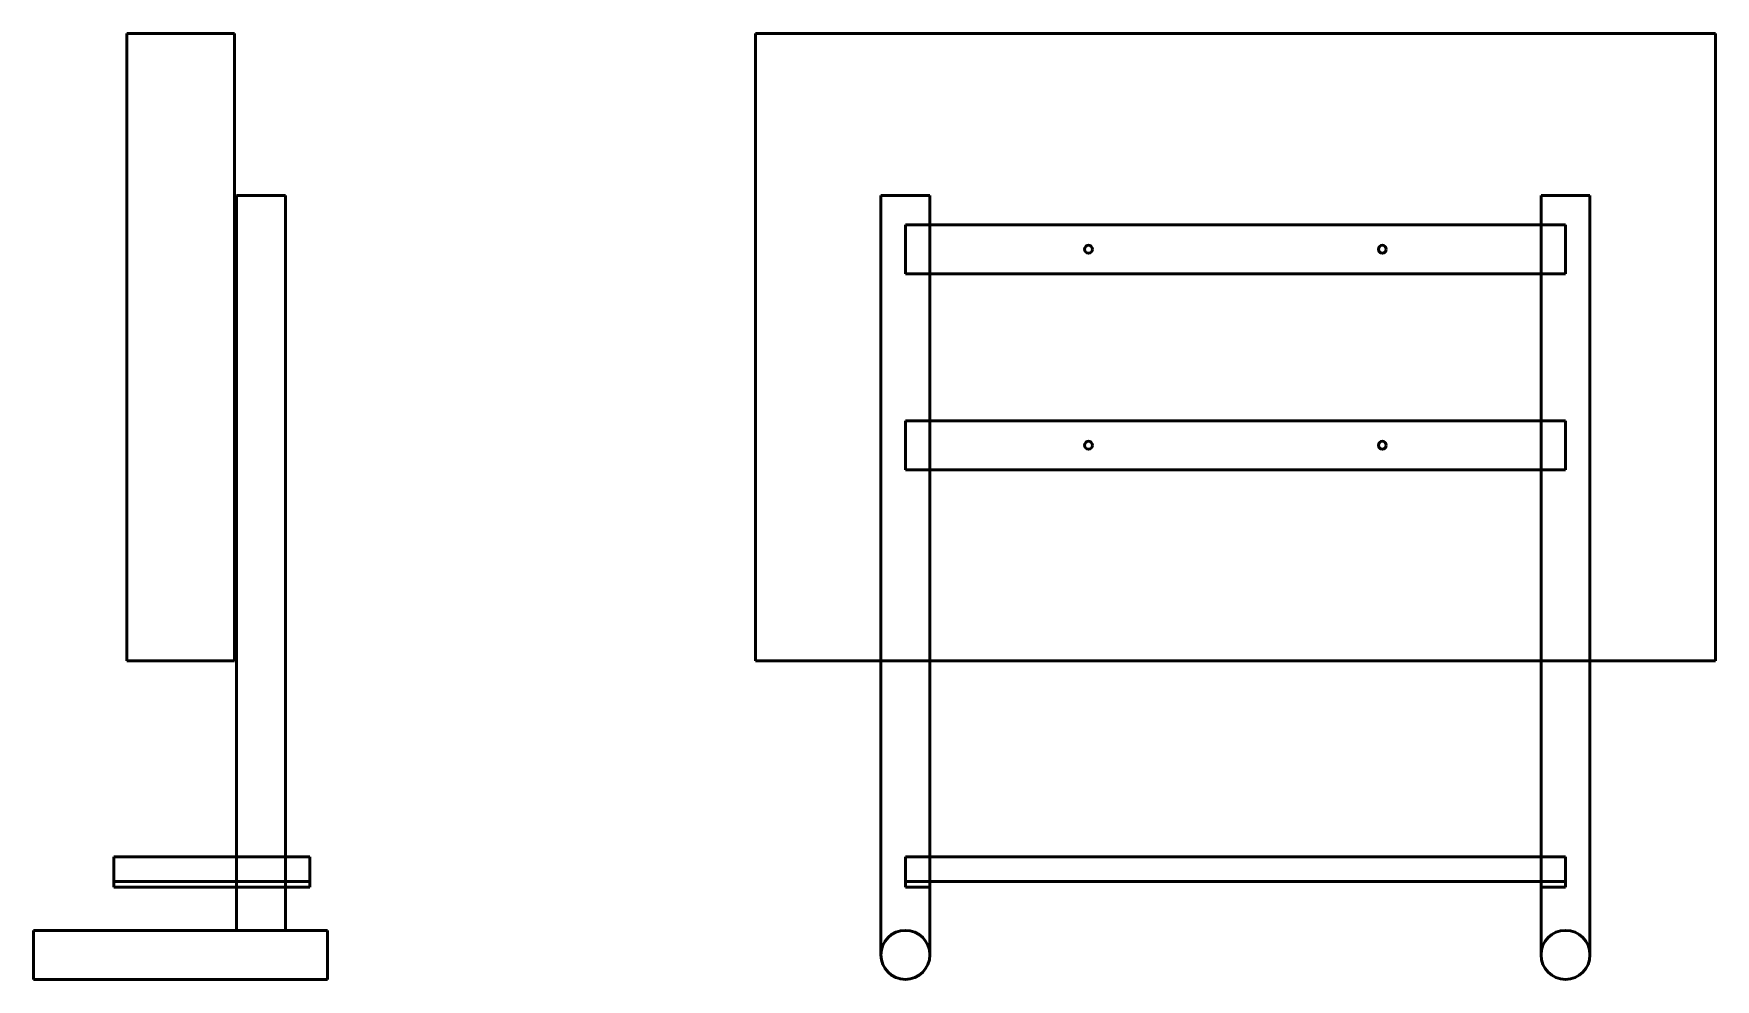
# Model space of a CAD drawing. Header units: millimetres. Extents: x -640 to 1077, y 125 to 1090.
import ezdxf

# ---------------------------------------------------------------- set-up
doc = ezdxf.new("R2010")
doc.units = ezdxf.units.MM
for name, color, linetype, lineweight in [('MainFrame', 7, 'CONTINUOUS', 50), ('Shelf', 7, 'CONTINUOUS', 50), ('TvFixings', 7, 'CONTINUOUS', 50)]:
    doc.layers.add(name, color=color, linetype=linetype, lineweight=lineweight)

msp = doc.modelspace()

# ---------------------------------------------------------------- linework, layer by layer
at = {"layer": 'MainFrame'}
for p, q in [((-435, 1090), (-545, 1090)), ((-545, 1090), (-545, 450)), ((-435, 450), (-435, 1090)), ((97, 1090), (1077, 1090)), ((97, 450), (97, 1090)), ((1077, 1090), (1077, 450)), ((-433, 175), (-433, 925)), ((-433, 925), (-383, 925)), ((-383, 925), (-383, 175)), ((-435, 845), (-435, 895)), ((-435, 895), (-433, 895)), ((-433, 895), (-433, 845)), ((-433, 845), (-435, 845)), ((-435, 645), (-435, 695)), ((-435, 695), (-433, 695)), ((-433, 695), (-433, 645)), ((-433, 645), (-435, 645)), ((-545, 450), (-435, 450)), ((1077, 450), (97, 450)), ((-558, 225), (-558, 250)), ((-558, 250), (-358, 250)), ((-358, 250), (-358, 225)), ((-558, 219), (-558, 225)), ((-558, 225), (-384, 225)), ((-384, 225), (-358, 225)), ((-358, 225), (-358, 219)), ((-358, 219), (-558, 219)), ((-340, 175), (-640, 175)), ((-640, 175), (-640, 125)), ((-340, 125), (-340, 175)), ((-640, 125), (-340, 125))]:
    msp.add_line(p, q, dxfattribs=at)
at = {"layer": 'Shelf'}
for p, q in [((250, 250), (250, 225)), ((924, 250), (250, 250)), ((250, 250), (250, 225)), ((924, 225), (924, 250)), ((250, 225), (924, 225))]:
    msp.add_line(p, q, dxfattribs=at)
at = {"layer": 'TvFixings'}
for p, q in [((275, 925), (225, 925)), ((225, 925), (225, 575)), ((275, 575), (275, 925)), ((949, 925), (899, 925)), ((899, 925), (899, 575)), ((949, 575), (949, 925)), ((250, 895), (250, 845)), ((250, 895), (275, 895)), ((275, 895), (899, 895)), ((924, 895), (899, 895)), ((924, 895), (924, 845)), ((250, 845), (275, 845)), ((899, 845), (275, 845)), ((924, 845), (899, 845)), ((949, 745), (949, 770)), ((250, 695), (250, 645)), ((250, 695), (275, 695)), ((275, 695), (899, 695)), ((924, 695), (899, 695)), ((924, 695), (924, 645)), ((899, 670), (899, 645)), ((250, 645), (275, 645)), ((899, 645), (275, 645)), ((924, 645), (899, 645)), ((225, 575), (225, 550)), ((275, 550), (275, 575)), ((899, 575), (899, 550)), ((949, 575), (949, 550)), ((225, 550), (225, 150)), ((275, 150), (275, 550)), ((899, 550), (899, 150)), ((949, 150), (949, 550)), ((250, 225), (250, 250)), ((924, 250), (924, 225)), ((250, 219), (250, 225)), ((250, 225), (275, 225)), ((275, 225), (275, 219)), ((899, 219), (899, 225)), ((899, 225), (924, 225)), ((924, 225), (924, 219)), ((275, 219), (250, 219)), ((924, 219), (899, 219))]:
    msp.add_line(p, q, dxfattribs=at)
for centre, radius in [((437, 870), 4), ((737, 870), 4), ((437, 670), 4), ((737, 670), 4), ((250, 150), 25), ((924, 150), 25)]:
    msp.add_circle(centre, radius, dxfattribs=at)

doc.saveas('drawing.dxf')
